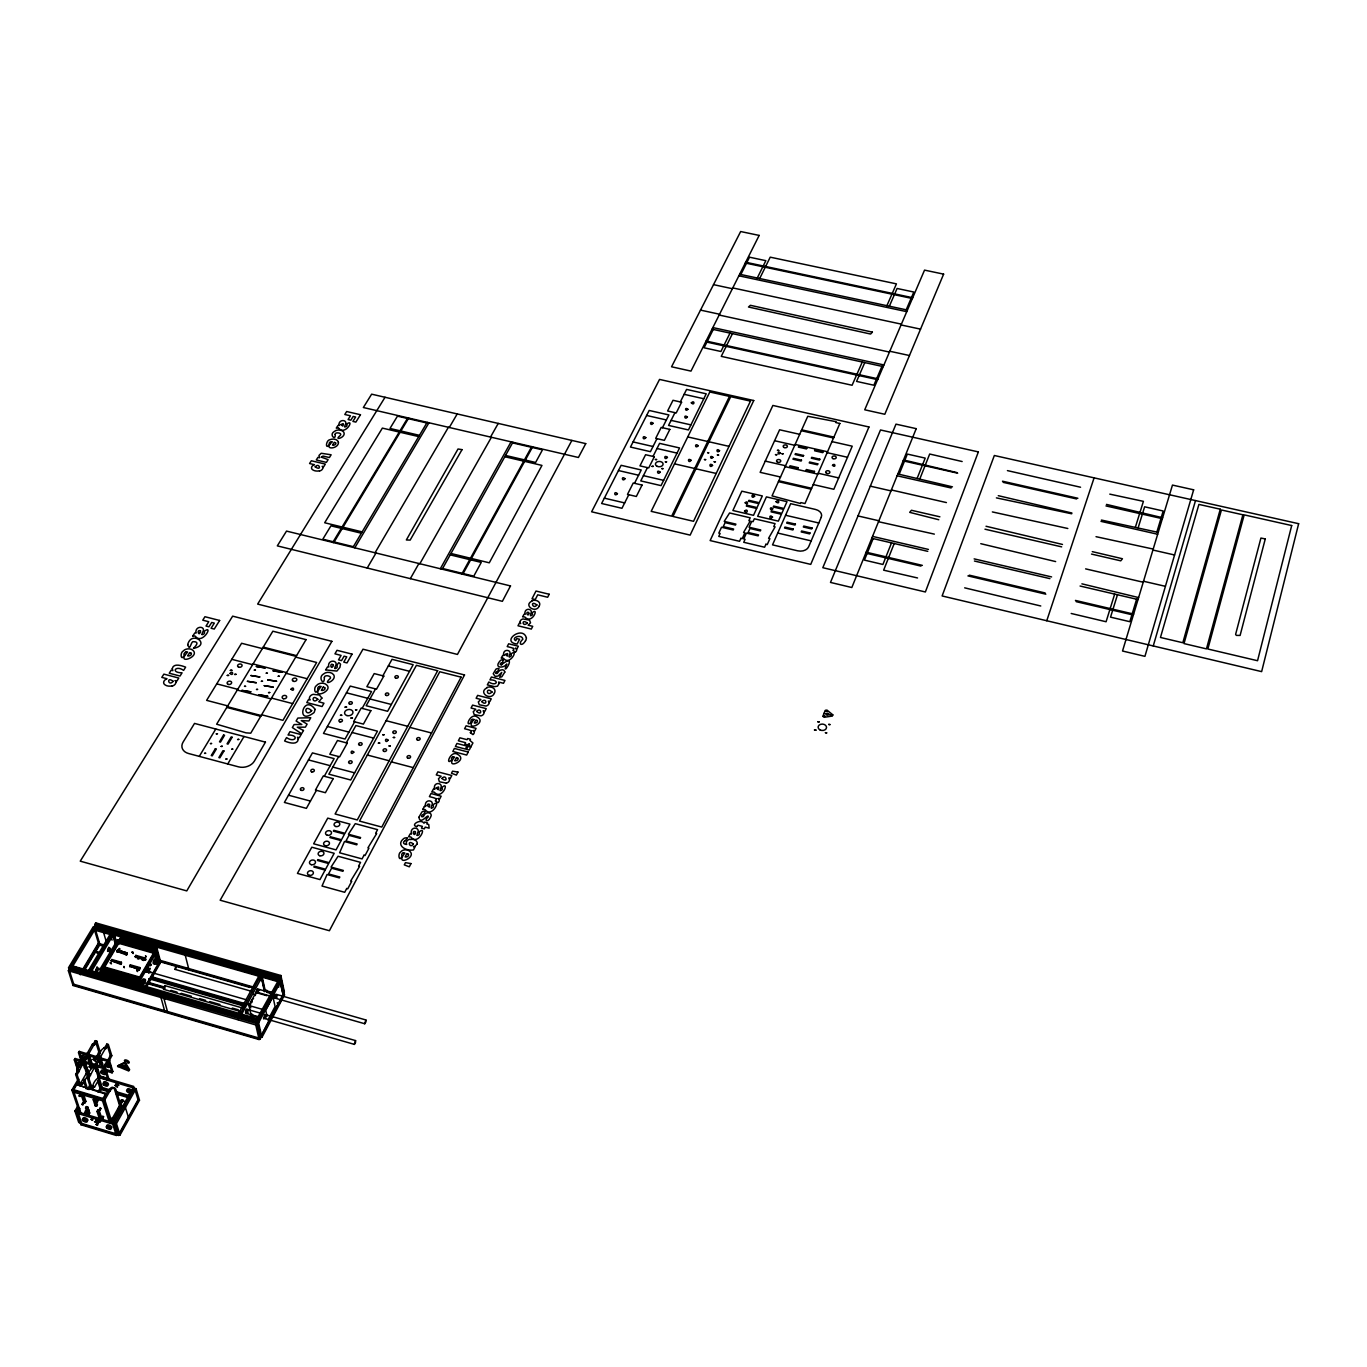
<?xml version="1.0" encoding="UTF-8"?>
<svg xmlns="http://www.w3.org/2000/svg" width="1367" height="1367" viewBox="0 0 1367 1367"><rect width="100%" height="100%" fill="white"/><g stroke="black" fill="none" stroke-linecap="round" stroke-linejoin="round"><path stroke-width="1.5" d="M509.259 656.587L509.276 656.023A11.483 8.492 -4.5 0 1 509.361 655.271C512.728 649.923 503.705 648.214 503.517 653.99A5.16 3.811 -4.8 0 0 503.979 655.442M530.516 615.389L530.533 614.825A11.312 8.253 -3.8 0 1 530.618 614.091C533.813 608.913 525.372 607.17 524.86 612.758A5.092 3.708 -4.1 0 0 525.321 614.261L525.082 614.244A3.657 2.666 -4.2 0 0 524.057 614.244L522.587 616.893A5.588 4.084 -4.3 0 1 524.843 617.013C532.412 625.232 539.64 605.666 531.797 613.134M245.667 1010.64L245.599 1013.203L259.986 1017.151M253.869 994.424L253.784 994.236M254.262 994.561L254.382 994.663M255.202 995.586L255.732 994.27M257.406 989.093L256.62 992.972L256.347 991.519M257.987 990.819L257.714 988.973L272.016 993.108M440.259 790.297L440.294 789.682A12.064 9.279 -7.2 0 1 440.413 788.844C444.19 782.983 434.364 781.258 434.33 787.46A5.434 4.169 -7.6 0 0 434.774 789.032M431.288 807.709L431.323 807.077A12.132 9.381 -7.7 0 1 431.442 806.24C435.202 800.327 425.684 798.516 425.325 804.719A5.468 4.221 -8 0 0 425.769 806.427L425.564 806.427A3.93 3.024 -8.2 0 0 424.419 806.41M417.157 835.083L417.191 834.451A12.252 9.552 -8.3 0 1 417.311 833.597C421.258 827.633 411.399 825.668 411.159 832.161A5.519 4.289 -8.6 0 0 411.587 833.785L411.45 833.785M118.724 1114.737L117.254 1113.609L118.263 1115.284M334.898 668.241L334.949 667.592A13.209 9.672 -8.6 0 1 335.103 666.72C339.426 660.466 328.917 658.843 328.524 665.268A5.946 4.34 -8.8 0 0 328.951 666.925L328.798 666.925A4.272 3.127 -9 0 0 327.499 666.908L325.585 670.035A6.545 4.784 -9.1 0 1 328.183 670.172L336.897 671.077L339.922 667.352L340.537 664.123L338.811 662.585L336.555 665.592A2.307 1.692 -8.8 0 1 334.847 668.634M469.616 744.229L468.915 745.511L471.051 746.45L472.931 742.965L469.855 740.401L470.453 739.239L467.702 738.522L467.104 739.684L459.893 737.821L458.355 740.794L465.566 742.674L464.831 744.075L467.599 744.793L469.12 743.631M344.792 426.572L344.843 426.026A12.064 8.117 -6.4 0 1 344.997 425.291C348.722 420.028 339.7 418.558 338.965 423.975A5.434 3.64 -6.6 0 0 339.358 425.462L339.272 425.462A3.896 2.614 -6.8 0 0 338.025 425.445L336.282 428.059A5.981 4.016 -6.8 0 1 338.657 428.179M247.085 1010.862L246.897 1009.256L261.234 1013.408M248.384 1004.711L248.674 1003.651L248.281 1004.677M248.589 1010.914L248.23 1009.888L247.137 1011.512M257.936 991.007L257.987 989.418M98.356 1121.606L95.707 1119.881L97.57 1123.025L94.46 1121.641L100.116 1122.375L98.339 1121.675M127.78 1062.056L125.901 1061.253M202.043 634.254L202.145 633.622A13.157 9.364 -10.9 0 1 202.333 632.767C206.878 626.599 196.626 625.061 195.891 631.349A5.912 4.204 -11.1 0 0 196.233 632.955L196.147 632.955A4.255 3.024 -11.3 0 0 194.815 632.938L192.781 635.997M247.119 1010.674L246.846 1009.222M277.433 995.791C277.074 991.553 274.391 1001.071 277.005 997.278M265.164 1016.399L264.72 1014.485L263.523 1018.928L265.164 1016.399L265.044 1018.569L266.087 1017.731M165.082 987.008L164.706 985.607L163.527 989.298L241.532 1011.836M176.463 967.084L176.018 965.7L174.925 969.34L252.57 991.605M528.807 613.732C528.072 617.611 524.791 610.946 528.756 612.433A5.075 3.691 -4.2 0 1 528.721 613.732M266.565 1016.279L266.189 1014.912L264.839 1016.809M125.644 1102.468L124.277 1101.204L125.063 1102.998M415.38 833.169C414.372 837.595 411.245 829.82 415.38 831.666A5.502 4.272 -8.8 0 1 415.295 833.169M109.138 949.364L110.437 948.288L109.838 951.381L108.796 951.5L108.745 947.758L107.566 951.398L109.155 949.211L108.779 947.246L107.583 950.748L108.967 949.928M256.432 991.605L257.15 989.366M88.582 1060.809L89.368 1059.442L90.888 1059.903L90.102 1061.253L88.582 1060.809L86.787 1055.204L83.421 1060.98L87.881 1075.111L82.943 1083.638L80.978 1082.561L79.303 1085.466L75.629 1074.342L77.338 1071.42C75.065 1067.166 86.292 1060.655 82.191 1061.698M82.498 1083.023L80.807 1085.928L77.167 1074.804L83.712 1062.142M91.093 1065.047L89.521 1065.354L91.435 1068.328L88.752 1066.807L92.717 1066.55L91.093 1065.047L87.351 1053.12L92.392 1044.2L94.34 1045.294L92.597 1044.132M92.067 1063.611L88.872 1053.564L94.101 1044.576M80.978 1082.561L88.206 1070.105M104.182 1047.549L105.703 1047.993C100.201 1047.122 96.989 1058.895 100.953 1062.894L102.457 1063.338L101.688 1064.688L100.167 1064.244L98.407 1058.639L95.058 1064.432L99.449 1078.546L94.528 1087.107L92.58 1086.03L90.906 1088.952L87.3 1077.828L88.992 1074.906C86.736 1070.634 97.928 1064.107 93.827 1065.149M94.101 1086.492L92.426 1089.396L88.838 1078.273L95.348 1065.611M96.493 1057.204L98.783 1051.855L95.28 1040.646L96.784 1041.09L100.287 1052.3L98.082 1057.221M105.156 1070.771L112.094 1072.839L112.863 1071.472L104.2 1068.909L100.474 1057.016L105.703 1047.993M94.528 1087.107C89.692 1087.705 97.074 1076.085 99.552 1078.119M106.592 1066.157L111.804 1055.7L108.352 1044.508L106.848 1044.063L104.405 1048.267M97.125 969.818L97.553 971.578L98.714 967.99L95.758 971.066L96.92 967.477L97.382 969.083L95.895 970.536L97.142 966.93L97.296 969.425M246.983 1010.794L246.761 1011.99M200.3 632.357C198.659 636.834 196.352 628.888 200.436 630.853M246.043 1009.854L245.65 1013.237M246.931 1010.982L247.017 1013.562L248.145 1012.588M257.885 990.75L257.628 991.929M258.021 991.434L257.885 993.143M1153.252 645.959L1195.51 500.578M1136.609 599.207L1129.826 621.695L1110.551 617.149L1117.471 594.748M1156.858 532.071L1163.197 511.002L1144.623 506.798L1138.147 527.816M1114.669 594.098L1106.091 621.746L1071.198 613.475M1135.396 527.184L1143.41 501.347L1109.782 494.136M257.833 990.938L259.542 990.374M147.192 972.262L148.713 969.459M1096.026 536.684L1153.201 549.073M1101.409 520.058L1158.225 532.378M1106.467 504.406L1162.633 517.751M1081.895 583.829L1138.608 597.567M1092.284 551.636L1122.461 558.744L1120.735 560.829L1091.498 554.079M1046.763 620.738L1094.096 477.852M1062.484 544.442L986.034 526.261M1067.815 528.499L992.357 511.924M1040.765 605.991L964.675 587.844M1071.66 513.787L996.406 497.878M1071.916 513.018L998.286 495.674M1080.562 487.233L1007.428 470.607M251.648 1002.694L252.229 1001.567M148.593 969.784L150.165 968.28L148.644 972.808M980.771 543.69L1055.649 561.581M956.849 472.572L903.536 459.961M917.547 577.968L883.646 570.176L894.206 543.519M934.344 534.121L878.503 521.716M952.457 486.84L897.846 473.973M962.146 461.533L929.68 454.032L919.803 478.98M891.506 542.887L882.928 564.468L864.422 560.111L873.137 538.598M917.154 478.365L925.203 458.116L907.346 454.083L899.161 474.281M245.804 1010.726L246.761 1009.461M250.332 1005.343L250.503 1004.318M257.321 992.476L257.628 991.502M881.954 366.339L873.872 385.221L856.579 381.41L864.781 362.58M906.201 309.813L913.822 292.025L897.094 288.471L889.353 306.208M862.269 362.033L852.102 385.255L721.263 356.36L732.473 333.651M886.893 305.695L896.427 283.875L770.219 257.167L759.676 278.526M164.758 988.136L163.664 989.366M730.012 333.104L720.922 351.49L704.073 347.782L713.266 329.447M757.267 278.014L765.845 260.67L749.526 257.201L740.846 274.511M647.445 467.599L640.781 480.911L661.03 485.627L679.57 447.949L659.577 443.369L653.033 456.424M674.956 412.663L668.566 425.427L688.438 429.939L706.226 393.816L686.593 389.407L680.322 401.932M628.786 494.717L621.968 508.285L601.617 503.5L621.131 465.31L641.226 469.975L634.527 483.303M656.963 438.653L650.419 451.674L630.46 447.06L649.171 410.459L668.89 414.936L662.465 427.717M246.538 1012.058L246.043 1013.118M473.956 719.469C463.003 732.558 487.882 723.399 477.459 717.128C470.351 711.643 464.062 729.209 471.41 722.049A2.426 1.828 -6.1 0 1 472.247 719.315M454.852 760.616L456.458 757.523A2.888 2.204 -6.9 0 1 457.569 758.155M422.762 809.435L424.419 806.445M525.577 640.696C521.733 647.36 517.444 643.874 522.86 639.243C521.955 633.451 510.438 637.791 515.735 640.662L516.811 638.577L519.58 639.278L517.119 644.062C500.288 641.892 522.655 624.941 526.346 637.791M267.898 1020.004L275.075 1006.522L272.973 996.833L265.745 1010.35L267.043 1016.142M95.622 922.828L96.168 924.673L68.35 970.724L73.015 985.487L259.098 1039.552L284.387 992.066L280.884 975.491L95.622 922.828L95.348 926.057L280.508 978.755M256.535 1023.49L69.102 969.476L74.04 985.146L259.986 1039.176L283.909 994.236L280.218 976.756L280.884 975.491M261.934 1037.416L284.507 994.988L281.38 980.259L93.298 926.706L68.435 967.819L258.619 1022.806L261.934 1037.416L260.465 1036.989L257.133 1022.379M258.619 1022.806L281.38 980.259M571.867 440.43L457.467 654.434L257.662 604.094L385.033 397.267M256.979 1020.021L257.68 1018.723L241.139 1013.955L240.438 1015.237L256.979 1020.021L260.516 1035.537M278.783 987.094L278.27 980.31M259.986 1039.176L256.33 1022.584L257.714 1020.004L70.418 965.905L69.204 969.306M278.971 980.344L280.32 977.849L95.075 925.134L93.605 927.544L279.158 981.267L93.605 927.544M259.098 1039.552L255.766 1024.96L281.277 977.337L96.168 924.673M270.529 978.02L271.213 976.773L279.056 979.233L279.962 982.976M249.324 1017.954L251.272 1014.348M249.922 1017.492L251.887 1013.853M250.793 1018.381L252.724 1014.758M266.018 991.348L266.685 990.101M258.585 1017.321L251.152 1015.185L248.914 1005.497L256.21 992.032L269.248 995.757M494.427 693.12C490.804 701.613 477.408 692.215 487.182 687.755M175.984 968.519L175.13 969.408M238.183 1019.628L237.277 1015.801L260.465 973.099M188.202 952.526L187.501 953.756L261.251 974.756L239.515 1015.203L249.016 1017.954L248.333 1019.235L240.284 1016.911L263.267 974.5L279.791 980.959L283.43 995.911L278.885 1004.079L277.45 1003.617M273.28 992.715L265.147 990.392L264.48 991.639L261.234 976.892L261.9 975.645L265.352 991.297M539.23 606.042C535.847 614.005 522.792 605.239 532.139 600.984M461.824 574.02L531.712 446.633M463.157 573.559L532.617 446.838M375.549 688.917L366.168 705.731L387.613 711.284L413.159 664.687L392.021 659.321L382.845 675.794M442.207 569.219L512.881 442.259M338.657 756.549L328.849 774.183L350.704 779.993L377.463 731.174L355.898 725.552L346.295 742.828M258.91 1037.006L259.627 1035.708L261.063 1036.186M269.538 1019.662L262.925 1032.837M271.572 1016.006L278.68 1003.207L277.245 1002.763M78.039 1105.578L74.895 1111.046L78.739 1122.512L120.057 1135.02L139.502 1100.213L136.051 1088.696L99.791 1077.88M316.443 790.314L306.396 808.358L284.404 802.446L312.445 752.892L334.129 758.617L324.287 776.268M354.634 721.827L345.048 739.034L323.483 733.395L350.26 686.08L371.516 691.548L362.118 708.414M440.328 568.757L511.07 441.831M260.584 1034.323L257.201 1021.388L279.791 980.959M78.483 1107.851L76.381 1111.491L80.943 1124.751L116.298 1135.464L117.066 1134.114L113.427 1122.683M118.553 1134.559L138.033 1099.769L139.502 1100.213M118.844 1135.447L138.289 1100.657L134.547 1088.252L114.931 1123.127L118.844 1135.447L80.516 1123.828M279.056 979.233L255.749 1020.91L257.201 1021.388M116.298 1135.464L112.658 1124.05L133.812 1086.457L100.543 1076.547M120.057 1135.02L116.451 1123.589L136.051 1088.696M119.544 1103.272L121.543 1099.7L122.979 1100.127L118.228 1109.919M119.818 1104.143L121.543 1099.7M119.561 1105.613L109.668 1123.144L102.525 1100.777L107.566 1091.943A11.107 4.101 -70.7 0 1 114.401 1089.038L119.561 1105.613L121.048 1106.057L111.94 1122.239L104.815 1099.871L109.07 1092.404A11.107 4.101 -70.7 0 1 115.905 1089.499L121.048 1106.057M117.955 1109.03L122.979 1100.127M111.462 1121.931L113.222 1117.437M100.389 1117.83L101.158 1116.463L99.227 1110.482L97.775 1110.055L97.006 1111.422L98.937 1117.386L100.389 1117.83L97.775 1110.055M117.579 1066.363L128.464 1070.874L129.352 1069.9M410.339 578.651L418.917 563.512M490.514 437.047L498.237 423.411M419.857 563.734L491.419 437.269M124.705 1062.364L117.562 1065.97L125.234 1062.432L129.643 1069.592L129.028 1070.669L125.132 1063.868L125.764 1062.842M165.236 998.525L164.911 993.416M187.997 953.67L188.697 952.44M99.227 1110.482L98.458 1111.849L97.006 1111.422M98.937 1117.386L99.706 1116.019L101.158 1116.463M101.5 1088.833L97.809 1076.94L108.01 1079.981L108.779 1078.614L105.31 1067.473L75.1 1058.502L74.296 1059.852L77.953 1071.027L78.739 1069.66L75.1 1058.502M88.958 1114.378L89.726 1113.011L87.778 1107.031L86.326 1106.604L85.54 1107.971L87.505 1113.934L88.958 1114.378L86.326 1106.604M95.177 1105.783L95.946 1104.416L97.416 1104.844L96.63 1106.211L95.177 1105.783L93.212 1099.734L93.998 1098.367L95.451 1098.812L97.416 1104.844M118.04 1066.67L118.656 1065.611L129.096 1069.831M161.255 994.663L160.537 995.928L164.553 1010.606M185.126 952.85L185.827 951.62M110.437 1121.777L103.021 1098.504L105.925 1093.395L76.039 1084.441L73.083 1089.516L80.858 1112.858L80.072 1114.208L71.887 1089.977L76.21 1082.561A11.073 4.221 -70.5 0 1 78.756 1079.195M161.716 995.381L162.434 994.117L88.94 972.86L112.316 933.746M87.778 1107.031L86.992 1108.398L85.54 1107.971M97.928 1092.028L100.03 1088.405L110.026 1091.379M80.943 1124.751L81.712 1123.401L77.885 1111.952M87.198 1113.797L89.248 1110.209M95.451 1098.812L94.682 1100.179L93.212 1099.734M99.535 1092.267L102.252 1087.517L99.193 1077.897M87.505 1113.934L88.291 1112.584L89.726 1113.011M83.934 1095.343L83.148 1096.71L81.678 1096.266L82.481 1094.899L83.934 1095.343L85.916 1101.392L85.13 1102.759L83.677 1102.315L81.678 1096.266M87.505 1089.174L89.607 1085.518M146.389 987.196L160.229 963.205L157.034 951.347L117.374 940.035L99.911 969.391L101.09 973.338M88.992 1089.619L91.384 1085.466M79.884 1108.466L77.099 1113.302L112.658 1124.05M108.096 1060.177L110.3 1055.256L106.848 1044.063M83.677 1102.315L84.464 1100.948L85.916 1101.392M105.071 1065.696L107.019 1062.313M323.296 687.02L321.365 690.369A2.631 1.931 -9.3 0 0 324.868 687.567M99.33 1077.401L100.116 1076.034L96.579 1064.876L99.928 1059.1L102.491 1066.704M79.371 1112.396L79.952 1111.388M108.01 1079.981L104.524 1068.84L105.31 1067.473M112.094 1072.839L108.642 1061.681L109.411 1060.314L112.863 1071.472M105.925 1048.728L108.352 1044.508M96.049 1071.386L96.835 1070.019L98.356 1070.481L97.57 1071.831L96.049 1071.386L94.033 1065.081M100.167 1064.244L100.953 1062.894M100.543 1064.363L101.329 1062.996M144.116 988.238L160.229 960.335L157.034 948.459L120.245 937.984L99.859 972.313L136.973 983.027L157.034 948.459M145.398 987.367L159.768 962.471L156.316 949.689L119.51 939.214L120.655 943.179M142.168 986.085L139.639 977.08L153.924 952.474L118.502 942.359L103.977 966.811L105.344 971.373M141.536 986.82L139.878 980.925L157.034 951.347M92.819 1044.849L95.28 1040.646M88.308 1055.649L84.942 1061.424L88.547 1072.582L87.744 1073.949L86.241 1073.488M94.34 1045.294L96.784 1041.09M139.895 967.58L139.451 969.716L129.643 966.042L130.343 964.846L139.895 967.58L139.024 970.262L139.468 968.161M145.415 958.113L144.97 960.232L135.179 956.575L135.88 955.379L145.415 958.113L144.97 960.232M84.446 1067.935L85.232 1066.568L86.753 1067.029L85.95 1068.379L84.446 1067.935L82.396 1061.612M129.899 966.965L130.343 964.846M135.453 957.498L135.88 955.379M375.054 552.764L448.41 427.273M367.21 568.023L375.993 553.003M449.299 427.478L457.21 413.945M119.852 975.149L120.279 980.344M137.161 945.674L137.879 944.443L138.99 948.408M81.49 1062.056L78.483 1052.727L79.269 1051.377L109.599 1060.621M120.945 964.401L121.39 962.265L111.855 959.531L111.154 960.728L120.945 964.401L121.39 962.265M126.499 954.935L126.943 952.816L117.442 950.099L116.742 951.295L126.499 954.935L126.943 952.816M120.433 964.077L121.133 962.898M352.959 547.364L427.188 422.335M104.234 971.407L103.516 968.981L119.493 942.068L154.881 952.167L157.837 963.12L157.137 964.35L153.924 952.474M354.805 547.808L428.965 422.762M227.742 763.965L244.027 736.488M111.41 961.65L111.855 959.531M116.998 952.218L117.442 950.099M89.624 974.534L114.452 932.926L185.741 953.226L185.041 954.456L189.005 969.921M111.564 931.901L86.856 973.167L79.149 970.758L79.918 969.528L89.077 972.33L112.248 933.524L93.981 928.313L98.988 944.939L104.9 946.63M88.172 971.903L88.906 970.655L72.878 966.025M112.077 940.171L110.454 934.601L111.188 933.388M115.99 944.033L113.307 934.755L114.042 933.524L116.708 942.82M79.064 970.912L79.816 969.664L70.606 966.999M73.015 985.487L73.75 984.24L259.781 1038.271M81.986 970.502L99.108 941.966M98.749 953.243L93.947 951.859L98.646 944.033L103.926 945.759M82.738 970.655L99.022 943.486M83.524 970.621L99.706 943.726L103.653 944.853M84.857 969.784L100.047 944.443M332.779 542.426L407.81 417.841M333.719 542.648L408.699 418.046M71.272 968.656L96.117 927.509M199.274 756.361L215.781 729.021M432.724 805.146C442.105 796.705 432.297 819.089 425.12 809.623A6.015 4.648 -8.3 0 0 422.762 809.384M149.413 971.219L148.507 972.791M250.332 1004.232L250.058 1005.753M96.886 1122.991L98.407 1123.879L97.074 1122.922M501.586 664.806L500.339 664.652A2.136 1.589 -5 0 1 502.39 662.602L503.534 659.748A3.896 2.888 -5 0 0 500.886 660.193A3.161 2.341 -5 0 0 500.442 660.483C492.872 668.583 503.996 668.514 506.815 664.02C500.049 679.775 518.982 651.871 502.287 664.037A8.8 6.51 -5.2 0 1 501.638 664.772M149.311 965.649L149.738 964.008L149.174 965.632M124.021 967.101C125.029 969.408 123.15 964.794 124.277 967.067M145.568 956.558C147.431 957.908 144.236 954.576 145.979 956.456M146.03 970.245L145.671 971.869L146.132 970.228M148.798 971.151L148.627 967.785L147.533 970.638M274.87 998.149L276.373 994.766L274.852 998.064L364.75 1023.746L365.809 1022.123L365.895 1019.97L276.1 994.27M404.649 841.406L407.417 838.125M137.281 970.878C136.512 968.417 138.118 973.321 137.349 970.912M79.867 1094.403L81.029 1094.95M79.081 1095.77L80.243 1096.317M80.926 1095.155L79.833 1094.659M80.055 1096.539L79.047 1096.026M82.618 1102.742L83.78 1103.289M81.832 1104.109L82.994 1104.656M83.677 1103.494L82.601 1102.998M82.823 1104.878L81.815 1104.365M97.313 1099.632L98.475 1100.196M96.544 1100.999L97.689 1101.563M98.39 1100.401L97.296 1099.888M97.604 1101.768L96.527 1101.306M85.352 1111.012L86.497 1111.559M84.583 1112.379L85.728 1112.926M86.411 1111.764L85.301 1111.2M85.625 1113.131L84.549 1112.635M100.013 1107.971L101.158 1108.534M99.227 1109.338L100.372 1109.901M100.987 1108.757L99.979 1108.227M100.287 1110.107L99.193 1109.594M102.662 1116.241L103.807 1116.788L102.61 1116.463M101.893 1117.608L103.038 1118.155M102.952 1118.36L101.841 1117.813M264.087 1018.347L354.378 1044.388L355.471 1042.731L355.591 1040.612L265.335 1014.587M132.548 952.731L133.129 953.568L132.565 952.782M256.688 992.732L266.838 995.706M446.36 783.137L439.422 781.787L438.465 778.78L441.131 776.2L436.278 774.918L437.867 771.859L451.776 775.516L450.324 778.353L448.786 777.96A5.588 4.289 -7.4 0 1 449.589 779.48M365.843 1019.953L364.75 1023.746M124.226 1063.406L125.098 1063.834M434.74 789.049L434.535 789.015A3.896 2.99 -7.8 0 0 433.442 789.015L431.801 792.023A5.964 4.597 -7.9 0 1 434.176 792.142C442.293 801.182 450.102 779.429 441.695 787.768A2.102 1.623 -7.6 0 1 440.225 790.673M745.681 262.242L912.729 297.733M745.288 263.011L912.387 298.519M739.65 274.254L907.432 310.07M738.881 275.792L906.748 311.659M732.78 287.924L901.4 324.15M713.523 284.644L732.387 288.71M901.058 324.953L920.538 329.139M700.502 310.104L719.555 314.239M889.814 351.251L909.465 355.523M719.145 315.042L889.456 352.071M712.856 327.567L883.936 364.955M712.036 329.174L883.219 366.612M706.09 341.032L877.99 378.83M705.68 341.853L877.631 379.667M684.132 394.328L703.783 398.754M801.694 429.836L833.921 437.115M801.301 430.708L833.545 437.987M799.678 434.313L779.6 429.785L760.137 472.333L780.523 477.015M831.956 441.609L852.222 446.189L833.836 489.283L813.262 484.55M1002.489 481.201L1077.88 498.254M1003.139 482.346L1076.632 498.955M1105.971 505.927L1162.343 518.674M903.16 460.85L957.686 473.187M795.15 444.429L827.531 451.776M774.593 440.721L794.757 445.3M827.155 452.665L847.489 457.279M671.094 420.37L690.916 424.881M646.608 415.465L666.361 419.959M1100.982 521.357L1157.661 534.258M897.111 475.784L951.176 487.985M687.738 436.927L707.73 441.49M708.977 441.78L729.038 446.36M765.264 461.106L785.564 465.754M818.201 473.238L838.672 477.92M891.369 489.967L946.425 502.578M1152.911 550.03L1174.578 554.985M785.171 466.66L817.808 474.127M870.318 486.156L890.994 490.89M633.075 441.934L653.016 446.513M657.014 448.496L677.041 453.109M939.898 516.811L911.464 510.284L909.687 512.352L938.77 519.733M778.831 480.74L811.639 488.292M984.975 529.2L1061.663 546.868M778.438 481.645L811.229 489.215M674.512 463.84L694.692 468.505M695.957 468.796L716.188 473.46M1143.513 581.248L1165.402 586.323M857.998 515.94L878.878 520.776M1085.62 568.877L1143.222 582.222M426.812 422.967L397.455 416.149L389.988 428.452L419.464 435.338M512.54 442.891L542.477 449.846L535.608 462.473L505.551 455.45M643.413 475.648L663.627 480.347M618.465 470.538L638.594 475.22M974.141 558.881L1051.599 576.925M785.564 515.256L818.816 522.997M872.556 536.394L928.432 549.431M974.449 561.034L1049.924 578.634M1080.084 586.033L1138.01 599.549M871.787 538.273L927.749 551.345M418.712 436.603L382.367 428.11L324.68 522.758L362.152 531.883M504.833 456.732L541.964 465.412L489.283 562.811L450.973 553.481M969.288 575.165L1045.123 592.953M1075.436 600.421L1133.636 614.073M338.623 428.23C345.595 436.295 355.369 417.465 346.312 424.334A2.102 1.418 -6.6 0 1 344.757 426.897M967.921 575.9L1045.823 594.184M866.148 552.183L922.366 565.374M1076.137 601.651L1133.346 615.065M865.755 553.139L920.999 566.109M777.738 533.045L811.161 540.888M604.351 498.152L624.668 502.919M361.349 533.233L330.934 525.834L322.817 539.196L353.352 546.68M450.204 554.865L481.252 562.418L473.785 576.156L442.6 568.518M824.062 713.318L832.537 715.437M515.393 648.419L516.999 648.812L518.332 646.215L508.661 643.789L507.208 646.574L510.438 647.394A11.021 8.134 -4.9 0 1 512.693 648.129L513.206 648.454M388.348 665.917L409.519 671.3M263.233 647.121L296.571 655.647M262.789 647.855L296.143 656.382M262.344 648.59L241.6 643.276L206.622 700.365L227.708 705.885M295.699 657.117L316.648 662.482L282.935 720.341L261.644 714.77M483.32 710.943L484.824 711.318L486.225 708.619L472.572 705.116L471.068 708.038L475.819 709.251L473.238 711.729L474.212 714.599L480.996 715.881A4.221 3.178 -5.9 0 0 484.021 712.412M253.066 663.952L286.574 672.564M231.775 659.321L252.622 664.687M286.13 673.316L307.182 678.733M346.449 692.796L367.757 698.298M369.944 698.964L391.338 704.466M472.999 730.696L474.639 731.123L476.058 728.355L466.13 725.792L464.592 728.748L467.924 729.602A11.346 8.595 -6.5 0 1 470.231 730.388L470.744 730.747M386.126 720.699L407.708 726.304M409.878 727.381L431.562 733.002M216.738 683.859L237.721 689.327M271.486 698.093L292.692 703.612M237.277 690.079L271.042 698.862M175.266 680.612L176.907 681.039L178.804 678.032L163.869 674.136L161.802 677.383L167.013 678.733A5.075 3.64 -12.3 0 0 163.972 683.859A7.587 5.451 -12.3 0 0 172.003 685.892M352.054 732.473L373.652 738.112M327.397 726.475L348.91 732.097M227.247 706.654L261.182 715.539M226.785 707.423L260.721 716.308M367.347 755.028L389.151 760.77M391.338 761.863L413.244 767.622M308.464 759.932L330.182 765.674M332.796 767.075L354.617 772.851M437.987 798.636L439.661 799.08L441.148 796.192L431.015 793.509L429.409 796.602L432.792 797.508A11.637 8.988 -8 0 1 435.15 798.311L435.68 798.687M288.505 795.201L310.446 801.079M413.483 846.566L415.004 846.976L413.466 849.966C404.871 851.299 395.456 844.481 404.136 838.296A3.435 2.683 -9.1 0 1 407.093 838.022M355.54 1040.577L354.326 1044.388M164.792 985.607L242.779 1008.077M94.887 924.024L280.218 976.756M95.451 925.886L280.594 978.601M113.307 934.755L258.79 976.209M261.234 976.892L277.604 981.574M94.579 930.073L110.454 934.601M117.34 942.888L154.163 953.397M284.507 994.988L283.054 994.578L279.927 979.849M158.999 960.027L254.587 987.367M159.238 960.933L253.664 987.863M158.299 961.257L249.853 987.452M266.514 992.22L270.581 993.382M117.716 951.022L127.216 953.739M136.136 956.302L145.671 959.036M160.229 963.205L158.794 962.795L155.599 950.936M116.742 951.295L126.242 954.012M135.179 956.575L146.064 959.737M154.42 962.129L156.128 962.624M137.298 958.66L138.887 959.121M142.1 960.044L143.723 960.505M100.184 952.833L93.674 950.954L93.947 951.859M100.936 953.26L95.007 951.552L99.244 953.602M112.128 960.454L121.646 963.188M130.6 965.768L140.152 968.502M111.154 960.728L120.672 963.462M129.643 966.042L139.451 969.716M150.387 972.193L246.111 999.704M151.72 976.773L245.684 1003.805M151.959 977.678L243.856 1004.13M248.914 1005.497L263.882 1009.803M150.575 978.379L244.659 1005.463M148.781 978.687L244.864 1006.368M103.977 966.811L139.639 977.08M139.895 978.003L102.815 967.323L103.841 970.741M103.516 968.981L139.161 979.25L141.126 986.205M149.499 982.719L163.459 986.752M148.149 982.958L164.518 987.675M149.755 983.642L163.715 987.658M99.911 969.391L139.878 980.925M146.354 983.283L164.758 988.58M170.892 990.357L177.026 992.134M181.127 993.313L191.346 996.253M199.531 998.611L205.665 1000.388M209.749 1001.567L219.984 1004.523M232.253 1008.06L238.388 1009.837M100.594 971.066L137.708 981.762L138.819 985.71M238.678 1013.237L91.777 970.826L91.042 972.074L239.447 1014.946M164.194 994.68L237.277 1015.801M68.914 968.383L256.33 1022.584M68.35 970.724L255.766 1024.96M92.392 1044.2L93.896 1044.644M103.977 1047.635L105.481 1048.079M98.783 1051.855L100.287 1052.3M110.3 1055.256L111.804 1055.7M87.454 1052.675L88.958 1053.12M99.056 1056.11L100.577 1056.571M87.351 1053.12L88.872 1053.564M98.971 1056.554L100.474 1057.016M96.356 1056.059L97.86 1056.503M107.873 1059.459L109.377 1059.903M107.993 1060.621L109.514 1061.065M78.483 1052.727L108.642 1061.681M74.296 1059.852L104.524 1068.84M100.116 1076.034L108.779 1078.614M77.201 1070.258L78.722 1070.72M88.855 1073.744L90.393 1074.189M77.099 1070.703L78.62 1071.164M88.77 1074.189L90.29 1074.633M77.338 1071.42L78.859 1071.882M86.48 1074.206L87.984 1074.667M88.992 1074.906L90.512 1075.368M86.377 1074.65L87.881 1075.111M97.946 1078.102L99.449 1078.546M75.629 1074.342L77.167 1074.804M87.3 1077.828L88.838 1078.273M102.252 1087.517L110.044 1089.841M115.87 1091.584L129.506 1095.65M116.024 1093.19L130.019 1097.376M81.217 1083.279L82.943 1083.638M108.301 1091.669L100.304 1089.277L97.57 1080.699M116.298 1094.061L128.293 1097.667M121.817 1100.589L123.252 1101.016M73.083 1089.516L103.021 1098.504M71.887 1089.977L104.815 1099.871M123.303 1105.151L124.79 1105.595L128.327 1117.061M102.525 1100.777L72.605 1091.806L77.714 1083.006A11.09 4.221 -70.5 0 1 78.671 1081.519M112.06 1117.898L113.495 1118.326M74.895 1111.046L116.451 1123.589M106.711 1125.998L108.42 1127.314L106.985 1126.886M281.995 995.449L283.43 995.911M247.102 1019.679L255.031 1022.208M515.086 651.888L512.864 650.35A2.444 1.794 -4.7 0 0 513.736 648.317M470.368 732.746L472.623 734.369M437.56 802.497L435.27 800.789A2.58 1.999 -7.8 0 0 436.227 798.533M146.987 972.227L147.346 970.655M333.087 664.772C329.806 661.918 330.472 670.326 333.035 666.31A5.929 4.323 -9 0 0 333.189 664.755M76.039 1084.441L106.216 1094.318L105.925 1093.395M82.481 1094.899L85.13 1102.759M87.676 1089.311L84.703 1080.169A11.09 4.221 -70.5 0 0 84.276 1079.246M83.524 1080.716L86.189 1088.867M79.269 1051.377L82.276 1060.707M93.998 1098.367L96.63 1106.211M91.538 1065.132L89.761 1059.562L88.975 1060.912L90.154 1064.637M70.418 965.905L257.919 1020.927L257.714 1020.004M79.149 970.758L80.277 974.808M95.075 951.364L95.348 952.269M94.716 927.099L99.979 944.631M104.986 933.644L103.841 929.714L103.106 930.927L106.558 942.7M113.734 934.139L116.52 943.845M112.248 933.524L115.665 945.366M119.493 942.068L119.8 943.145M118.502 942.359L118.963 944.016M117.374 940.035L118.502 943.999M138.443 980.515L139.554 984.445M165.168 999.174L164.16 995.501L163.442 996.765L167.44 1011.443M278.68 1003.207L278.885 1004.079M257.68 1018.723L258.5 1022.379M261.251 974.756L264.651 990.169M261.131 975.337L264.583 990.938M259.457 974.961L260.687 980.481M335.684 442.754A2.409 1.623 -7 0 1 332.489 445.112L334.249 442.293A2.956 1.999 -7 0 1 335.359 442.874M322.937 467.702A5.707 3.879 -7.4 0 0 322.151 466.335L323.723 466.677L325.329 464.097L311.334 460.764L309.574 463.533L314.461 464.695A4.631 3.161 -7.4 0 0 311.881 469.086A6.938 4.716 -7.4 0 0 319.417 470.829M322.817 467.719A4.426 3.007 -7.4 0 1 319.485 471.034M323.278 687.054A3.23 2.375 -9.3 0 1 324.509 687.704M319.434 686.473A3.212 2.358 -9.4 0 1 321.177 686.507C308.053 701.51 337.546 690.13 324.714 683.654C321.928 682.68 318.374 683.175 316.46 685.602C313.077 687.635 315.128 696.794 318.186 689.344A3.247 2.392 -9.3 0 1 317.776 688.592A2.478 1.828 -9.4 0 1 319.417 686.473M201.991 634.63A2.29 1.64 -11.1 0 0 203.854 631.639C214.482 623.267 202.248 645.702 195.293 636.185A6.51 4.631 -11.4 0 0 192.781 635.928M200.522 630.853A5.895 4.186 -11.2 0 1 200.231 632.34M185.929 652.042A3.212 2.29 -11.6 0 1 187.655 652.076C173.865 666.566 203.649 655.852 191.295 649.291C188.561 648.368 185.177 648.829 183.178 651.034C179.641 652.845 181.076 662.243 184.579 654.844A3.23 2.307 -11.6 0 1 184.203 654.11M184.255 654.11A2.478 1.777 -11.6 0 1 185.929 652.042M191.26 653.118A2.631 1.88 -11.6 0 1 187.655 655.87L189.723 652.589A3.23 2.307 -11.6 0 1 190.884 653.255M175.215 680.646A6.237 4.494 -12.3 0 1 175.984 682.236M175.865 682.27A4.836 3.486 -12.3 0 1 172.071 686.131M125.098 1061.749A2.666 1.196 27.5 0 1 125.422 1059.921A2.666 1.196 27.5 0 1 128.976 1061.749A2.666 1.196 27.5 0 1 127.712 1063.099M79.901 1065.747A2.734 1.213 27.8 0 1 77.338 1062.894A2.734 1.213 27.8 0 1 81.593 1064.278M79.987 1067.319A2.751 1.213 27.8 0 1 76.706 1065.508A2.751 1.213 27.8 0 1 77.423 1064.022A2.751 1.213 27.8 0 1 80.79 1065.645M85.523 1058.861A2.734 1.213 27.9 0 1 81.456 1056.725A2.734 1.213 27.9 0 1 83.951 1055.939A2.734 1.213 27.9 0 1 85.984 1058.724M85.438 1059.784A2.734 1.213 27.9 0 1 85.062 1060.143M84.139 1060.211A2.734 1.213 27.9 0 1 80.704 1058.126A2.734 1.213 27.9 0 1 82.293 1056.999A2.734 1.213 27.9 0 1 85.438 1059.288M131.967 1091.686A2.666 1.179 27.3 0 1 128.293 1090.763A2.666 1.179 27.3 0 1 128.173 1088.696A2.666 1.179 27.3 0 1 131.898 1090.593M130.463 1093.241A2.666 1.179 27.3 0 1 126.687 1091.156A2.666 1.179 27.3 0 1 128.925 1090.319A2.666 1.179 27.3 0 1 131.3 1092.934M118.69 950.834A2.58 1.008 -71.8 0 1 118.246 952.03M103.226 971.356A2.597 1.008 -71.6 0 1 104.268 968.451M126.482 953.243A10.252 4.887 28.3 0 1 124.807 952.064M126.653 955.003A10.27 4.887 28.3 0 1 121.475 950.697M250.896 1007.701A4.716 1.589 -72.4 0 1 250.229 1006.864M250.178 1005.241A4.716 1.589 -72.4 0 1 253.561 998.679M408.34 854.119A2.444 1.914 -9.2 0 1 405.145 856.904L406.87 853.572A3.007 2.341 -9.2 0 1 408.015 854.255M403.265 853.025A2.99 2.341 -9.3 0 1 404.888 853.059C393.132 867.652 419.84 856.853 408.374 850.359C405.794 849.3 402.376 849.71 400.599 852.017C397.404 854.033 399.386 863.158 402.188 855.862A2.546 1.982 -9.3 0 1 403.128 852.871M404.376 841.166A2.273 1.76 -9.1 0 0 405.162 844.191L406.734 844.481A4.631 3.605 -8.9 0 1 409.997 839.15M410.134 839.577A5.724 4.46 -8.9 0 1 417.243 844.259M416.781 844.242A4.904 3.828 -8.9 0 1 413.517 846.686M417.123 835.476A2.136 1.657 -8.7 0 0 418.661 832.452C427.888 823.754 418.524 846.737 410.937 837.048A6.066 4.733 -9 0 0 408.545 836.792L410.237 833.802A3.964 3.076 -8.9 0 1 411.347 833.75M432.758 805.112A2.119 1.64 -8 0 1 431.254 808.085M438.346 798.379A3.964 3.059 -7.8 0 1 437.85 802.754M449.487 779.498A4.323 3.315 -7.3 0 1 446.36 783.154M457.894 758.036A2.358 1.794 -6.9 0 1 454.835 760.633M452.955 757.01A2.888 2.187 -6.9 0 1 454.527 757.045C443.421 770.715 469.035 760.633 457.86 754.499C450.7 749.304 444.617 767.092 451.947 759.676A2.461 1.863 -6.9 0 1 452.819 756.857M473.358 730.439A3.862 2.922 -6.3 0 1 472.914 734.626M471.29 730.593A2.529 1.897 -6.3 0 1 470.333 732.712M477.254 720.46A2.324 1.76 -6.1 0 1 474.281 722.989L475.836 719.965A2.854 2.153 -6.1 0 1 476.946 720.58M472.384 719.469A2.837 2.136 -6.1 0 1 473.939 719.503M483.286 710.96A5.451 4.101 -5.9 0 1 484.123 712.395M489.164 702.604A5.434 4.067 -5.7 0 0 488.327 701.168L489.864 701.527L491.249 698.845L477.647 695.376L476.143 698.264L480.876 699.477L478.313 701.937L479.287 704.791L486.054 706.055A4.204 3.161 -5.7 0 0 489.061 702.621M486.994 687.413A5.793 4.323 -5.5 0 1 493.47 688.216A5.793 4.323 -5.5 0 1 494.341 693.103M509.225 656.929A1.999 1.487 -4.8 0 0 510.592 654.246C519.46 647.018 510.079 666.72 503.449 658.313A5.69 4.204 -5 0 0 501.193 658.091L502.714 655.442A3.708 2.751 -5 0 1 503.757 655.408M515.735 648.18A3.742 2.768 -4.7 0 1 515.376 652.127M526.432 637.791A9.62 7.074 -4.5 0 1 525.509 640.679M519.973 622.207A5.263 3.845 -4.2 0 0 520.759 623.557L519.306 623.232L517.99 625.778L531.319 629.076L532.72 626.325L528.072 625.18L530.533 622.839L529.542 620.14L522.98 618.943A4.152 3.024 -4.3 0 0 520.075 622.19M531.814 613.117A1.982 1.435 -4.1 0 1 530.499 615.714M531.951 600.677A5.605 4.067 -4 0 1 538.239 601.429A5.605 4.067 -4 0 1 539.162 606.025M298.262 739.205C297.476 745.784 287.839 742.384 284.609 740.965L286.557 737.582C295.033 743.597 300.108 734.831 288.027 735.036L289.975 731.67L301.116 734.592L299.305 737.736L297.493 737.274L298.262 739.205M317.845 699.238C312.001 705.133 311.078 693.189 317.845 699.306M698.212 445.727C694.846 449.64 694.59 442.054 698.212 445.727M499.023 683.551L497.503 686.183L494.495 686.644L487.335 684.884L488.822 682.013C496.494 687.14 500.271 679.724 489.95 679.877L491.419 677.007L504.953 680.441L503.483 683.295L498.494 682.03L499.023 683.551M666.549 461.79L665.199 461.79L666.549 461.841M691.121 460.337C688.284 464.353 686.952 456.8 691.121 460.337M691.309 402.855C694.607 406.546 695 399.249 691.326 402.787M278.236 676.289L279.398 676.187L278.253 676.238M335.171 434.416C336.179 441.353 328.558 434.843 334.214 431.528C336.829 429.323 341.477 429.392 343.715 432.057C346.774 437.44 333.07 441.233 339.922 435.783C343.613 432.724 334.454 431.767 335.171 434.364M413.415 843.969C409.553 849.71 406.512 838.74 413.415 843.969M661.816 468.625L663.166 468.676L661.833 468.539M687.43 416.986C684.628 420.882 683.261 413.62 687.43 416.986M687.909 409.263C685.414 412.8 684.235 406.187 687.909 409.263M187.706 644.609C189.893 651.751 190.594 643.02 192.798 641.67C200.214 641.345 195.942 645.839 193.43 648.385C211.646 644.882 191.483 629.726 187.706 644.609M338.435 442.412C338.743 449.196 322.031 450.478 332.318 441.831A2.939 1.982 -7 0 0 330.711 441.831A2.273 1.538 -7 0 0 329.242 443.592A2.973 1.999 -7 0 0 329.601 444.224C325.278 450.871 325.585 440.345 329.857 439.713C332.694 438.499 337.7 438.807 338.435 442.412M527.252 623.062C522.519 627.897 521.032 618.072 527.252 623.062M268.564 692.608L269.726 692.522L268.564 692.608M324.338 677.622C324.663 687.003 317.315 677.673 323.415 674.068C326.2 671.539 331.412 671.71 333.685 674.785C337.222 680.578 322.322 686.2 329.293 679.331C333.89 676.426 324.338 673.948 324.355 677.468M653.341 466.352L651.991 466.403L653.341 466.352M655.408 459.534L656.741 459.568L655.408 459.483M266.275 673.196L267.436 673.111L266.275 673.145M505.363 654.503L507.396 656.126L507.533 654.896A5.143 3.793 -5 0 0 507.567 653.546L505.363 654.383M261.422 681.313L262.584 681.227L261.422 681.279M315.111 709.388L314.307 712.053A11.876 8.766 -10 0 1 313.914 712.685C295.169 726.783 303.252 692.984 315.111 709.388M173.182 681.296C168.414 687.174 166.056 675.606 173.182 681.381M254.33 670.12L255.492 670.018L254.347 670.035M256.535 689.498L257.697 689.395L256.552 689.412M321.365 457.176L328.114 459.62L326.388 462.388L316.273 459.978L317.896 457.398L319.519 457.791L318.955 455.467L321.211 453.263L331.139 454.784L329.413 457.535L323.005 456.082L321.365 457.125M388.108 740.179C385.135 744.588 384.195 736.471 388.108 740.179M667.438 457.381C664.379 461.397 663.439 453.827 667.438 457.381M418.917 817.312C420.267 825.941 428.811 812.476 428.247 816.936C423.428 820.439 427.7 823.242 430.485 817.381C433.766 812.237 425.24 810.99 423.821 815.843A9.296 7.177 -8.5 0 1 423.018 816.783L421.651 816.646A2.256 1.76 -8.3 0 1 423.873 814.373L425.154 811.212A4.118 3.195 -8.2 0 0 422.352 811.708A3.332 2.58 -8.2 0 0 421.89 812.032L418.934 817.158M660.141 472.128C657.476 476.092 655.989 468.505 660.141 472.128M244.539 686.371L245.701 686.319L244.573 686.251M238.764 739.393L237.585 739.547L238.764 739.359M315.196 466.83C322.099 471.769 319.417 461.909 315.196 466.83M653.118 423.274C650.299 427.307 649.12 419.72 653.118 423.343M231.792 749.253L232.988 749.15L231.809 749.201M645.839 437.628C642.405 441.626 642.131 434.04 645.839 437.628M225.965 759.061L227.161 758.975L225.965 759.027M274.323 997.056C276.527 999.277 275.673 990.426 274.323 997.056M872.385 332.147L870.608 334.044L748.501 307.011L750.38 305.302L872.385 332.147M221.129 746.416L222.308 746.314L221.129 746.416M353.814 752.106C350.413 756.669 350.123 748.313 353.814 752.106M216.345 733.874L217.524 733.789L216.345 733.84M340.844 424.607L342.878 426.111L343.1 424.932A5.417 3.64 -6.7 0 0 343.22 423.65L340.844 424.556M210.484 743.597L211.663 743.494L210.501 743.545M536.906 604.966C532.857 610.331 529.49 599.395 536.906 604.966M625.027 478.672C622.241 482.773 620.857 475.084 625.027 478.672M204.589 753.371L205.785 753.268L204.606 753.32M311.659 710.635C305.149 718.307 302.91 702.98 311.659 710.635M504.85 672.017L501.843 676.802L499.673 677.263L501.757 672.393L498.118 676.016L495.162 676.426L493.231 673.743L495.913 669.215A3.161 2.358 -5.2 0 1 496.375 668.941A3.913 2.905 -5.2 0 1 499.023 668.48L497.861 671.385A2.153 1.589 -5.2 0 0 495.743 673.367L497.092 673.521A8.817 6.545 -5.3 0 0 497.759 672.769C498.75 669.898 504.235 668.087 504.85 672.017M830.589 715.095L832.127 715.231L830.606 715.009M617.44 493.658C614.125 497.673 613.578 489.95 617.44 493.658M824.967 716.223L823.447 716.24L824.967 716.223M436.244 788.007L438.329 789.784L438.499 788.451A5.417 4.152 -7.7 0 0 438.585 786.965L436.244 787.87M427.239 805.385L429.341 807.196L429.511 805.829A5.451 4.204 -8.1 0 0 429.597 804.343L428.11 804.001L427.239 805.385M481.714 701.63C487.37 707.012 487.062 696.777 481.714 701.561M476.639 711.421C482.859 716.838 481.15 706.38 476.639 711.421M492.035 691.975C486.122 697.666 485.644 685.773 492.035 692.061M172.242 668.719L172.908 670.667L171.148 670.206L169.252 673.23L180.051 676.05L182.084 672.803C170.277 672.854 175.642 664.687 183.605 670.377L185.622 667.147C182.341 665.9 173.455 662.568 172.242 668.719M236.064 674.324L234.543 674.427L236.064 674.358M291.034 689.258C294.64 692.966 294.144 685.14 291.034 689.173M441.951 778.472C448.581 784.009 446.138 773.226 441.951 778.472M149.84 972.774L150.592 971.681L149.857 972.621M150.524 965.598L151.173 964.418L150.524 965.598M227.264 675.469L228.785 675.366L227.281 675.383M828.846 714.189C825.343 718 825.736 710.276 828.846 714.275M131.847 952.303L133.129 952.184L131.847 952.252M781.924 453.724L783.325 453.81L781.941 453.656M776.798 454.664L775.397 454.647L776.764 454.801M832.503 465.361C836.023 468.796 835.374 461.943 832.503 465.361M118.98 949.467C121.731 949.45 118.109 947.177 118.997 949.416M321.911 698.076L318.75 701.801L323.962 703.219L322.065 706.534L306.789 702.57L308.566 699.511L310.172 699.921A6.203 4.562 -9.6 0 1 309.42 698.281A4.887 3.605 -9.6 0 1 313.214 694.333L319.434 695.017L321.911 698.076M110.249 962.846C112.333 965.683 111.205 961.924 110.266 962.795M230.032 673.47C233.501 677.143 233.484 669.369 230.049 673.384M462.029 449.64L410.151 540.102L406.341 539.965L458.03 448.991L462.029 449.64M827.035 711.045L825.514 710.908L827.035 711.096M92.871 1059.425L95.451 1061.202L93.725 1057.921L96.852 1059.408L92.888 1059.34M91.025 1119.385L92.631 1120.154L91.042 1119.351M91.811 1118.035L93.4 1118.821L91.862 1117.933M776.097 501.706C779.873 505.687 779.361 497.896 776.097 501.706M780.437 452.99C777.242 456.493 777.276 449.521 780.437 453.058M772.765 508.746C770.168 512.403 769.074 505.312 772.765 508.746M772.543 517.102C769.177 521.032 768.75 513.155 772.543 517.102M828.692 724.459L830.162 724.613L828.71 724.407M96.049 1124.443L97.655 1125.212L96.117 1124.34M825.446 732.712L826.915 732.866L825.446 732.661M99.278 1120.291L100.885 1121.043L99.313 1120.222M819.243 721.827L817.774 721.725L819.243 721.827M814.493 729.961L815.962 730.115L814.493 729.961M754.652 496.136C751.286 500.1 750.91 492.223 754.652 496.136M745.169 502.851C748.45 506.405 748.159 499.553 745.203 502.714M744.519 511.138C747.681 515.291 748.586 507.413 744.519 511.07M114.982 1085.466L117.494 1087.192L115.802 1083.997L118.844 1085.449L115.016 1085.398M230.357 670.394L231.877 670.291L230.357 670.394M122.808 1066.533L124.722 1067.439L122.842 1066.448M123.423 1065.457L125.32 1066.363L123.457 1065.371M1265.278 538.923L1240.108 635.433L1236.366 635.399L1235.614 634.391L1260.921 538.051L1265.278 538.923M778.746 450.375L777.362 450.307L778.729 450.478M390.313 745.835L388.826 745.955L390.296 745.886M393.337 737.497L394.807 737.497L393.354 737.445M416.832 826.625C409.758 825.378 420.694 818.184 424.026 823.224L424.607 822.08L427.427 822.831L426.846 823.976L428.725 824.489L429.135 828.18L425.222 827.138L424.317 828.898L421.48 828.129L422.386 826.369L417.994 825.241L416.832 826.625M719.555 450.7C716.496 454.545 715.761 446.906 719.555 450.7M712.959 457.33C710.481 460.799 709.251 454.066 712.959 457.33M712.566 465.361C709.251 469.257 708.909 461.482 712.549 465.429M379.701 743.067L378.215 743.187L379.701 743.118M382.76 734.745L384.247 734.745L382.777 734.694M355.54 709.849L357.009 709.849L355.557 709.798M350.977 718.034L352.43 717.965L350.977 718.034M345.099 707.149L346.569 707.081L345.099 707.149M340.503 715.317L341.972 715.3L340.52 715.249M714.172 461.756L715.505 461.841L714.189 461.721M717.419 454.972L718.734 455.091L717.436 454.886M705.662 459.585L704.33 459.551L705.628 459.705M707.593 452.716L708.909 452.836L707.645 452.597M1298.65 523.698L1261.638 671.624L942.119 595.961L994.339 455.501L1298.65 523.698M1291.695 525.543L1257.555 660.722L1207.847 649L1244.192 514.881L1291.695 525.543M1242.893 514.795L1206.463 648.881L1184.01 643.584L1221.432 509.976L1242.893 514.795M1220.287 509.207L1182.831 642.746L1160.463 637.466L1198.91 504.406L1220.287 509.207M1193.647 489.813L1144.931 656.348L1122.529 651.017L1172.459 485.08L1193.647 489.813M978.362 451.913L925.374 591.979L822.814 567.698L880.502 429.973L978.362 451.913M832.793 714.804L832.298 716.069L824.113 717.299L822.866 716.342L825.258 710.31L826.984 710.088L832.793 714.804M916.215 428.657L851.829 587.52L830.487 582.427L895.983 424.146L916.215 428.657M943.623 274.135L884.808 414.269L864.73 409.792L924.536 270.119L943.623 274.135M868.951 426.982L810.734 564.383L710.139 540.563L772.868 405.452L868.951 426.982M821.294 517.17L808.632 546.834A8.766 6.254 2.1 0 1 797.679 550.816L772.526 544.869L790.673 503.688L815.484 509.447A8.68 6.117 2.3 0 1 821.294 517.17M809.965 532.942L809.554 533.882L801.199 531.934L801.609 530.994L809.965 532.942M812.083 528.004L811.673 528.944L803.335 526.996L803.745 526.056L812.083 528.004M793.27 529.029L792.86 529.969L784.538 528.021L784.948 527.081L793.27 529.029M795.423 524.108L795.013 525.048L786.691 523.1L787.102 522.177L795.423 524.108M839.851 423.48L804.992 503.534L800.857 502.578L800.464 503.5L772.03 495.896L807.777 416.286L836.211 421.702L835.835 422.574L839.851 423.48M814.493 471.393L814.1 472.298L805.932 470.419L806.325 469.53L814.493 471.393M817.791 463.874L817.398 464.78L809.247 462.917L809.64 462.012L817.791 463.874M819.841 459.192L819.448 460.081L811.315 458.218L811.708 457.33L819.841 459.192M823.088 451.742L822.695 452.631L814.595 450.785L814.971 449.897L823.088 451.742M798.174 467.668L797.781 468.556L789.63 466.694L790.041 465.788L798.174 467.668M801.506 460.166L801.113 461.055L792.98 459.209L793.39 458.304L801.506 460.166M803.591 455.484L803.181 456.373L795.081 454.527L795.474 453.639L803.591 455.484M806.872 448.051L806.479 448.94L798.396 447.112L798.789 446.223L806.872 448.051M765.93 544.254L764.614 547.227L743.733 542.289L745.066 539.316L743.733 539.008L746.399 533.113L758.138 535.864L758.565 534.924L748.159 532.481L749.97 528.482L760.36 530.926L760.77 529.986L749.065 527.235L751.713 521.374L753.029 521.681L754.345 518.777L775.072 523.612L773.773 526.551L775.106 526.859L768.562 538.325L769.894 538.632L767.263 544.562L765.93 544.254M781.411 514.265L778.37 521.135L757.66 516.299L766.409 496.887L786.999 501.672L783.975 508.473L773.654 506.063L773.244 507.003L783.564 509.395L781.821 513.343L771.484 510.933L771.073 511.856L781.411 514.265M740.897 538.342L739.564 541.298L718.769 536.394L720.119 533.438L718.803 533.13L721.52 527.252L733.208 530.003L733.635 529.063L723.28 526.62L725.108 522.638L735.463 525.065L735.89 524.125L724.22 521.391L729.585 512.967L750.21 517.803L748.894 520.724L750.21 521.032L743.58 532.447L744.912 532.754L742.23 538.649L740.897 538.342M756.635 508.49L753.525 515.325L732.9 510.506L741.82 491.18L762.308 495.931L759.232 502.714L748.962 500.322L748.535 501.245L758.822 503.637L757.045 507.567L746.758 505.158L746.331 506.08L756.635 508.49M750.466 401.112L693.53 521.305L672.957 516.47L730.73 396.686L750.466 401.112M753.747 400.531L690.147 535.112L591.621 511.788L659.543 379.428L753.747 400.531M729.482 396.396L671.675 516.162L651.188 511.343L709.815 391.987L729.482 396.396M654.332 456.732L648.727 467.907L639.961 465.874L645.583 454.715L654.332 456.732M681.586 402.223L676.221 412.937L667.609 410.989L673.008 400.292L681.586 402.223M642.046 485.063L636.338 496.477L627.487 494.41L633.229 483.012L642.046 485.063M669.847 429.392L664.379 440.345L655.699 438.363L661.184 427.427L669.847 429.392M759.163 235.414L690.984 371.106L671.556 366.783L740.658 231.536L759.163 235.414M410.971 863.568L409.314 866.815L404.29 864.867L405.435 862.662L410.971 863.568M457.945 772.047L456.39 775.089L451.486 773.261L452.545 771.193L457.945 772.047M468.215 752.038L466.677 755.045L452.836 751.44L454.391 748.45L468.215 752.038M470.778 747.031L469.24 750.039L466.574 749.338L468.129 746.348L470.778 747.031M549.175 594.252L547.654 597.259L537.709 594.816L535.266 599.532L532.019 598.746L536.001 591.04L549.175 594.252M466.95 746.04L465.412 749.048L455.416 746.45L456.971 743.46L466.95 746.04M510.506 585.93L502.373 601.326L277.313 545.877L286.523 531.097L510.506 585.93M585.742 443.626L578.412 457.484L363.349 407.52L371.636 394.174L585.742 443.626M464.524 674.956L329.396 930.722L220.155 900.221L362.956 649.205L464.524 674.956M364.015 855.212L362.067 858.903L339.597 852.786L344.484 841.525L356.702 844.823L357.146 843.986L345.971 840.961L348.995 835.34L360.153 838.364L360.598 837.527L348.414 834.229L355.283 823.652L377.565 829.649L375.652 833.272L376.677 833.545L367.911 847.865L368.953 848.155L365.057 855.503L364.015 855.212M346.705 888.516L344.706 892.292L322.014 886.038L327.038 874.521L339.358 877.904L339.819 877.033L328.524 873.94L331.617 868.216L342.895 871.292L343.339 870.437L331.036 867.071L338.059 856.255L360.546 862.372L358.581 866.08L359.624 866.37L350.687 880.997L351.729 881.288L347.748 888.806L346.705 888.516M461.106 677.161L381.786 827.069L359.504 821.089L439.781 671.744L461.106 677.161M437.645 670.719L357.283 819.944L335.103 813.98L416.405 665.319L437.645 670.719M325.107 870.096L319.981 879.579L297.442 873.393L311.796 847.215L334.18 853.298L329.105 862.68L317.879 859.604L317.417 860.458L328.644 863.534L325.568 869.241L314.307 866.165L313.846 867.02L325.107 870.096M341.049 840.585L336.026 849.881L313.658 843.798L327.755 818.132L349.952 824.113L344.98 833.306L333.838 830.299L333.394 831.136L344.518 834.143L341.494 839.748L330.336 836.724L329.891 837.561L341.049 840.585M333.206 778.643L325.397 792.706L315.435 790.058L323.278 775.995L333.206 778.643M370.867 710.669L363.417 724.1L353.66 721.571L361.127 708.157L370.867 710.669M383.819 676.05L376.523 689.156L366.869 686.678L374.199 673.589L383.819 676.05M347.286 743.084L339.648 756.822L329.806 754.225L337.478 740.504L347.286 743.084M352.037 654.127L346.996 662.927L343.749 662.106L346.757 656.843L344.091 656.177L341.545 660.62L338.52 659.851L341.084 655.408L334.949 653.836L337 650.299L352.037 654.127M303.474 730.491L301.594 733.754L292.35 727.569L294.093 724.544L301.817 724.51L296.109 721.041L297.852 718.051L310.787 717.709L308.925 720.956L301.253 720.58L307.114 724.134L305.388 727.159L297.288 727.193L303.474 730.491M98.971 1075.692L98.185 1077.059L96.425 1071.506L97.211 1070.139L98.971 1075.692M87.42 1072.258L86.634 1073.608L84.822 1068.054L85.625 1066.687L87.42 1072.258M331.891 641.328L186.766 890.908L80.243 861.159L232.646 616.158L331.891 641.328M265.454 742.144L254.416 761.06A12.03 8.954 -11.9 0 1 238.524 766.853L188.543 753.507A12.013 8.834 -12.7 0 1 183.093 742.093L194.524 723.416L265.454 742.144M306.037 639.636L250.742 733.19L246.009 732.849L216.652 724.202L272.853 631.212L306.037 639.636M267.71 696.23L258.807 694.795L267.71 696.23M273.127 687.088L264.241 685.67L273.127 687.088M276.561 681.279L267.71 679.86L276.561 681.279M281.927 672.239L273.092 670.821L281.927 672.239M223.966 750.961L219.848 757.848L218.857 757.591L222.975 750.705L223.966 750.961M232.117 737.274L228.05 744.109L227.059 743.836L231.143 737.018L232.117 737.274M215.388 748.689L211.253 755.558L212.244 755.831L216.362 748.945L215.388 748.689M223.573 735.019L219.489 741.837L220.48 742.093L224.564 735.275L223.573 735.019M250.827 691.839L241.942 690.42L250.827 691.839M256.278 682.731L247.427 681.313L256.278 682.731M259.747 676.938L250.913 675.52L259.747 676.938M265.164 667.916L256.347 666.515L265.164 667.916M360.461 414.731L355.864 422.113L352.891 421.412L355.625 417.02L353.182 416.439L350.858 420.182L348.089 419.532L350.43 415.807L344.809 414.491L346.671 411.518L360.461 414.731M219.643 620.464L214.26 629.059L211.082 628.256L214.311 623.13L211.697 622.463L208.963 626.804L206.024 626.052L208.758 621.712L202.76 620.191L204.947 616.722L219.643 620.464M85.557 1119.607L84.122 1119.18L85.848 1120.496L85.557 1119.607M777.447 462.131A2.102 1.452 1.5 0 0 780.745 461.106A2.102 1.452 1.5 0 0 777.772 459.62A2.102 1.452 1.5 0 0 777.447 462.131M826.574 473.358A2.119 1.47 2.5 0 0 829.872 472.333A2.119 1.47 2.5 0 0 826.847 470.829A2.119 1.47 2.5 0 0 826.574 473.358M784.077 447.505A2.085 1.435 1.6 0 0 787.358 446.496A2.085 1.435 1.6 0 0 784.385 445.027A2.085 1.435 1.6 0 0 784.077 447.505M832.947 458.611A2.102 1.452 2.5 0 0 836.228 457.603A2.102 1.452 2.5 0 0 833.204 456.117A2.102 1.452 2.5 0 0 832.947 458.611M657.202 466.352A3.828 2.649 -0.9 0 0 663.098 464.182A3.828 2.649 -0.9 0 0 657.51 461.756A3.828 2.649 -0.9 0 0 657.202 466.352M819.961 729.875A4.204 3.195 3.1 0 0 826.522 727.62A4.204 3.195 3.1 0 0 820.508 724.356A4.204 3.195 3.1 0 0 819.961 729.875M238.969 667.267A2.273 1.64 -10.8 0 0 242.079 665.251A2.273 1.64 -10.8 0 0 238.456 664.465A2.273 1.64 -10.8 0 0 238.969 667.267M228.511 684.457A2.29 1.657 -11.2 0 0 231.638 682.406A2.29 1.657 -11.2 0 0 228.016 681.62A2.29 1.657 -11.2 0 0 228.511 684.457M283.396 698.708A2.307 1.692 -10.2 0 0 286.677 696.794A2.307 1.692 -10.2 0 0 283.123 695.803A2.307 1.692 -10.2 0 0 283.396 698.708M293.58 681.364A2.29 1.675 -9.8 0 0 296.827 679.467A2.29 1.675 -9.8 0 0 293.29 678.476A2.29 1.675 -9.8 0 0 293.58 681.364M122.005 1067.149A2.666 1.196 27.5 0 0 126.089 1068.259A2.666 1.196 27.5 0 0 123.218 1065.474A2.666 1.196 27.5 0 0 122.005 1067.149M102.098 1071.745A2.751 1.213 27.6 0 0 106.301 1072.89A2.751 1.213 27.6 0 0 103.328 1070.019A2.751 1.213 27.6 0 0 102.098 1071.745M101.312 1073.112A2.751 1.213 27.6 0 0 105.515 1074.257A2.751 1.213 27.6 0 0 102.542 1071.386A2.751 1.213 27.6 0 0 101.312 1073.112M106.216 1064.603A2.734 1.213 27.7 0 0 110.402 1065.73A2.734 1.213 27.7 0 0 107.446 1062.877A2.734 1.213 27.7 0 0 106.216 1064.603M105.43 1065.952A2.734 1.213 27.7 0 0 109.633 1067.097A2.734 1.213 27.7 0 0 106.66 1064.227A2.734 1.213 27.7 0 0 105.43 1065.952M82.977 1120.735A2.683 1.145 27.4 0 0 87.095 1121.88A2.683 1.145 27.4 0 0 84.156 1119.112A2.683 1.145 27.4 0 0 82.977 1120.735M83.746 1119.385A2.683 1.145 27.4 0 0 87.864 1120.53A2.683 1.145 27.4 0 0 84.925 1117.762A2.683 1.145 27.4 0 0 83.746 1119.385M106.814 1127.963A2.7 1.162 27.2 0 0 110.949 1129.108A2.7 1.162 27.2 0 0 108.027 1126.34A2.7 1.162 27.2 0 0 106.814 1127.963M107.583 1126.596A2.7 1.162 27.2 0 0 111.718 1127.741A2.7 1.162 27.2 0 0 108.796 1124.973A2.7 1.162 27.2 0 0 107.583 1126.596M104.336 1083.433A2.666 1.162 27.5 0 0 108.403 1084.544A2.666 1.162 27.5 0 0 105.532 1081.775A2.666 1.162 27.5 0 0 104.336 1083.433M103.567 1084.749A2.666 1.162 27.5 0 0 107.651 1085.876A2.666 1.162 27.5 0 0 104.763 1083.108A2.666 1.162 27.5 0 0 103.567 1084.749M144.663 983.317A2.614 0.974 -71.8 0 0 145.141 979.285A2.614 0.974 -71.8 0 0 143.091 982.651A2.614 0.974 -71.8 0 0 144.663 983.317M143.227 982.907A2.614 0.974 -71.8 0 0 143.706 978.857A2.614 0.974 -71.8 0 0 141.655 982.224A2.614 0.974 -71.8 0 0 143.227 982.907M156.146 963.445A2.597 0.974 -72 0 0 156.641 959.412A2.597 0.974 -72 0 0 154.608 962.744A2.597 0.974 -72 0 0 156.146 963.445M154.71 963.034A2.597 0.974 -72 0 0 155.206 959.002A2.597 0.974 -72 0 0 153.172 962.334A2.597 0.974 -72 0 0 154.71 963.034M327.379 835.271A3.024 2.324 -11 0 0 331.48 832.469A3.024 2.324 -11 0 0 326.662 831.307A3.024 2.324 -11 0 0 327.379 835.271M325.414 845.712A2.973 2.29 -11.2 0 0 329.447 842.943A2.973 2.29 -11.2 0 0 324.714 841.816A2.973 2.29 -11.2 0 0 325.414 845.712M335.769 826.505A2.905 2.238 -10.6 0 0 339.819 823.908A2.905 2.238 -10.6 0 0 335.223 822.678A2.905 2.238 -10.6 0 0 335.769 826.505M319.844 855.759A2.939 2.273 -11.4 0 0 323.945 853.093A2.939 2.273 -11.4 0 0 319.331 851.846A2.939 2.273 -11.4 0 0 319.844 855.759M309.301 875.341A3.007 2.341 -12 0 0 313.368 872.505A3.007 2.341 -12 0 0 308.6 871.343A3.007 2.341 -12 0 0 309.301 875.341M311.334 864.696A3.059 2.375 -11.8 0 0 315.487 861.825A3.059 2.375 -11.8 0 0 310.617 860.646A3.059 2.375 -11.8 0 0 311.334 864.696M311.779 771.911A1.811 1.367 -10.5 0 0 314.342 770.373A1.811 1.367 -10.5 0 0 311.539 769.57A1.811 1.367 -10.5 0 0 311.779 771.911M301.389 790.382A1.811 1.367 -11 0 0 303.97 788.81A1.811 1.367 -11 0 0 301.15 788.007A1.811 1.367 -11 0 0 301.389 790.382M349.627 763.435A1.794 1.35 -9.5 0 0 352.156 761.915A1.794 1.35 -9.5 0 0 349.354 761.111A1.794 1.35 -9.5 0 0 349.627 763.435M359.624 745.305A1.777 1.333 -9.1 0 0 362.135 743.785A1.777 1.333 -9.1 0 0 359.35 742.999A1.777 1.333 -9.1 0 0 359.624 745.305M349.849 704.244A1.76 1.299 -8.9 0 0 352.327 702.775A1.76 1.299 -8.9 0 0 349.576 702.006A1.76 1.299 -8.9 0 0 349.849 704.244M339.922 721.879A1.777 1.316 -9.3 0 0 342.433 720.392A1.777 1.316 -9.3 0 0 339.665 719.606A1.777 1.316 -9.3 0 0 339.922 721.879M346.979 715.59A4.238 3.144 -9 0 0 352.959 712.036A4.238 3.144 -9 0 0 346.347 710.191A4.238 3.144 -9 0 0 346.979 715.59M395.781 678.135A1.743 1.282 -7.6 0 0 398.344 676.819A1.743 1.282 -7.6 0 0 395.695 675.913A1.743 1.282 -7.6 0 0 395.781 678.135M386.348 695.478A1.743 1.299 -7.9 0 0 388.792 694.026A1.743 1.299 -7.9 0 0 386.058 693.257A1.743 1.299 -7.9 0 0 386.348 695.478M393.816 733.43A1.777 1.333 -8.1 0 0 396.293 731.943A1.777 1.333 -8.1 0 0 393.508 731.157A1.777 1.333 -8.1 0 0 393.816 733.43M384.059 751.423A1.777 1.35 -8.6 0 0 386.571 749.902A1.777 1.35 -8.6 0 0 383.768 749.116A1.777 1.35 -8.6 0 0 384.059 751.423M417.567 740.128A1.777 1.333 -7.6 0 0 420.165 738.761A1.777 1.333 -7.6 0 0 417.465 737.821A1.777 1.333 -7.6 0 0 417.567 740.128M408.067 758.241A1.777 1.35 -8 0 0 410.561 756.703A1.777 1.35 -8 0 0 407.759 755.917A1.777 1.35 -8 0 0 408.067 758.241"/></g></svg>
